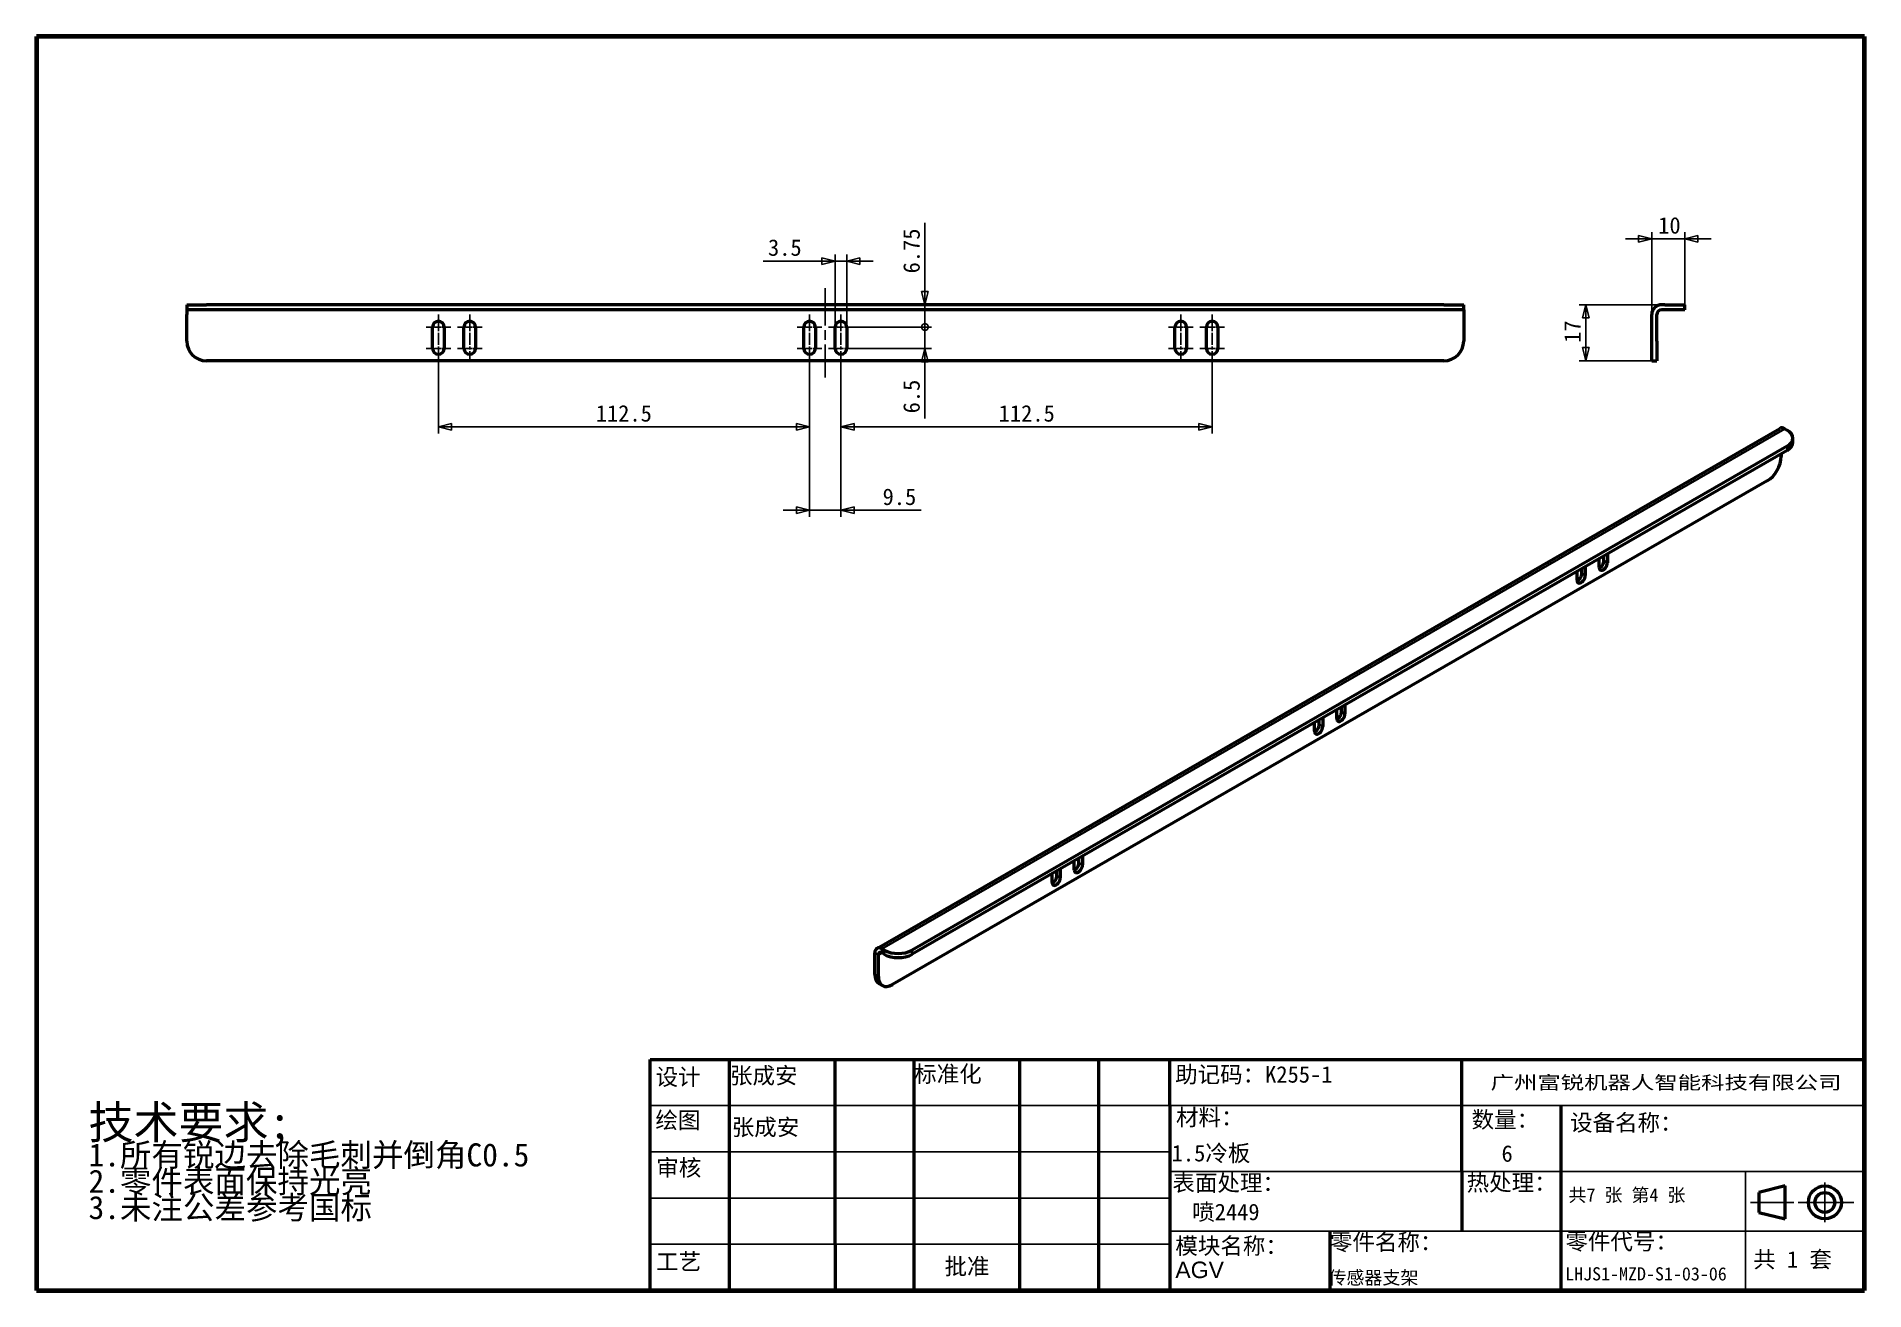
# Model space of a CAD drawing. Header units: millimetres. Extents: x 20 to 574, y 20 to 400.
import ezdxf
from ezdxf.enums import TextEntityAlignment as Align

# ---------------------------------------------------------------- set-up
doc = ezdxf.new("R2010")
doc.units = ezdxf.units.MM
doc.header["$LTSCALE"] = 2
doc.linetypes.add('CHAIN', pattern=[0.3543, 0.2362, -0.0295, 0.0591, -0.0295])
for name, color, linetype, lineweight in [('中心标记 (ISO)', 1, 'Continuous', 25), ('中心线 (ISO)', 1, 'Continuous', 25), ('可见 (ISO)', 7, 'Continuous', 50), ('可见窄的 (ISO)', 7, 'Continuous', 35), ('图框 (ISO)', 7, 'Continuous', 70), ('尺寸 (ISO)', 5, 'Continuous', 25), ('标题 (ISO)', 7, 'Continuous', 50), ('符号 (ISO)', 7, 'Continuous', 25)]:
    doc.layers.add(name, color=color, linetype=linetype, lineweight=lineweight)
doc.styles.add('文本样式126', font='', dxfattribs={"width": 1.3})
doc.styles.add('文本样式19', font='tahoma.ttf')
doc.styles.add('文本样式91', font='')
doc.styles.add('注释文本 (ISO)', font='')
doc.styles.get('文本样式126').set_extended_font_data('FangSong')
doc.styles.get('文本样式91').set_extended_font_data('FangSong')
doc.styles.get('注释文本 (ISO)').set_extended_font_data('FangSong')
doc.dimstyles.new('默认 (GB)', dxfattribs={"dimscale": 2, "dimtxt": 2.5, "dimasz": 2, "dimexe": 1, "dimexo": 0, "dimgap": 0.75, "dimtad": 1, "dimtoh": 1, "dimrnd": 1e-08, "dimdsep": 46, "dimtxsty": '注释文本 (ISO)', "dimblk": 'Filled-2', "dimcen": 0.09, "dimdle": 10, "dimclrd": 256, "dimclre": 256, "dimclrt": 256, "dimaunit": 1, "dimadec": 3, "dimazin": 2, "dimtfac": 0.52, "dimtmove": 0, "dimatfit": 3, "dimldrblk": 'Filled-1', "dimfxl": 0, "dimtolj": 1, "dimlwd": -1, "dimlwe": -1, "dimarcsym": 0})

# ---------------------------------------------------------------- blocks, each defined once
blk = doc.blocks.new('图框 A3-A4')
at = {"layer": '图框 (ISO)'}
for p, q in [((287, 200), (10, 200)), ((10, 200), (10, 10)), ((287, 10), (287, 200)), ((10, 10), (287, 10))]:
    blk.add_line(p, q, dxfattribs=at)
blk = doc.blocks.new('标题栏 GB1')
at = {"layer": '标题 (ISO)'}
for p, q in [((194.57, 65.23), (194.57, 72.23)), ((194.57, 72.23), (378.57, 72.23)), ((206.57, 65.23), (206.57, 72.23)), ((222.57, 65.23), (222.57, 72.23)), ((234.57, 65.23), (234.57, 72.23)), ((250.57, 65.23), (250.57, 72.23)), ((262.57, 65.23), (262.57, 72.23)), ((273.31, 65.23), (273.31, 72.23)), ((317.57, 65.23), (317.57, 72.23)), ((378.57, 72.23), (378.57, 65.23)), ((194.57, 37.23), (194.57, 65.23)), ((206.57, 37.23), (206.57, 65.23)), ((222.57, 44.23), (222.57, 65.23)), ((234.57, 37.23), (234.57, 65.23)), ((250.57, 37.23), (250.57, 65.23)), ((262.57, 37.23), (262.57, 65.23)), ((273.31, 65.23), (273.31, 37.23)), ((317.57, 55.23), (317.57, 65.23)), ((378.57, 65.23), (378.57, 37.23)), ((317.57, 55.23), (317.57, 46.23)), ((366.57, 53.06), (362.57, 52.06)), ((366.57, 48.06), (366.57, 53.06)), ((362.57, 52.06), (362.57, 49.06)), ((362.57, 49.06), (366.57, 48.06)), ((297.57, 46.23), (297.57, 37.23)), ((222.57, 44.23), (222.57, 37.23)), ((378.57, 37.23), (194.57, 37.23))]:
    blk.add_line(p, q, dxfattribs=at)
at = {"layer": '标题 (ISO)', "lineweight": 25}
for p, q in [((194.57, 65.23), (273.31, 65.23)), ((273.31, 65.23), (378.57, 65.23)), ((194.57, 58.23), (273.31, 58.23)), ((332.57, 55.23), (273.31, 55.23)), ((332.57, 55.23), (378.57, 55.23)), ((360.57, 55.23), (360.57, 46.23)), ((372.58, 53.56), (372.58, 47.56)), ((194.57, 51.23), (273.31, 51.23)), ((361.32, 50.56), (367.88, 50.56)), ((368.55, 50.56), (370.07, 50.56)), ((370.07, 50.56), (376.97, 50.56)), ((273.31, 46.23), (378.57, 46.23)), ((360.57, 46.23), (360.57, 37.23)), ((194.57, 44.23), (273.31, 44.23))]:
    blk.add_line(p, q, dxfattribs=at)
at = {"layer": '标题 (ISO)', "lineweight": 50}
blk.add_line((332.57, 65.23), (332.57, 37.23), dxfattribs=at)
at = {"layer": '标题 (ISO)'}
for radius in [2.5, 1.5]:
    blk.add_circle((372.57, 50.56), radius, dxfattribs=at)
at = {"layer": '标题 (ISO)', "style": '文本样式126', "width": 1.3}
blk.add_text('广州富锐机器人智能科技有限公司', height=2, dxfattribs=at).set_placement((348.5, 68.73), align=Align.MIDDLE_CENTER)
at = {"layer": '标题 (ISO)', "char_height": 2.5, "style": '注释文本 (ISO)'}
for s, insert, attachment_point in [('\\f仿宋|b0|i0;设计', (195.38, 70.83), 1), ('张成安', (206.66, 71.05), 1), ('\\f仿宋|b0|i0;标准化', (234.57, 71.28), 1), ('助记码：K255-1', (274.11, 71.21), 1), ('\\f仿宋|b0|i0;绘图', (195.35, 64.28), 1), ('\\f仿宋|b0|i0;材料：', (274.24, 64.72), 1), ('\\f仿宋|b0|i0;数量：', (319.04, 64.37), 1), ('张成安', (206.92, 63.22), 1), ('\\f仿宋|b0|i0;审核', (195.48, 57.07), 1), ('\\f仿宋|b0|i0;热处理：', (318.29, 54.82), 1), ('\\f仿宋|b0|i0;零件名称：', (297.57, 45.8), 1), ('\\f仿宋|b0|i0;零件代号：', (333.25, 45.9), 1), ('\\f仿宋|b0|i0;批准', (242.57, 40.73), 5)]:
    blk.add_mtext(s, dxfattribs=dict(at, insert=insert, attachment_point=attachment_point))
at = {"layer": '标题 (ISO)', "char_height": 2.5, "attachment_point": 1, "style": '注释文本 (ISO)'}
for s, insert, line_spacing_factor in [('设备名称：\\P', (333.96, 63.91), 0.856364), ('模块名称：\\P\\fArial|b0|i0;\\H2.5000;AGV', (274.14, 45.23), 0.872369)]:
    blk.add_mtext(s, dxfattribs=dict(at, insert=insert, line_spacing_factor=line_spacing_factor))
at = {"layer": '标题 (ISO)', "attachment_point": 1, "style": '注释文本 (ISO)'}
for s, insert, char_height, width in [('\\f仿宋|b0|i0;表面处理：', (273.7, 54.78), 2.5, 18.7135), ('\\f仿宋|b0|i0;\\H2.0000;共7 张 第4 张', (333.72, 52.69), 2, 27.2374), ('\\f仿宋|b0|i0;工艺', (195.45, 42.85), 2.5, 7.4854), ('  共 1 套', (358.32, 43.18), 2.5, 17.7919)]:
    blk.add_mtext(s, dxfattribs=dict(at, insert=insert, char_height=char_height, width=width))
at = {"layer": '标题 (ISO)'}
for tag, p, height, style in [('材料_001', (273.59, 56.78), 2.5, '注释文本 (ISO)'), ('零件代号_001', (297.34, 38.16), 2, '文本样式91'), ('描述_001', (333.22, 38.74), 2, '文本样式91')]:
    blk.add_attdef(tag, p, '', height=height, dxfattribs=dict(at, style=style))
at = {"layer": '标题 (ISO)', "style": '文本样式91'}
blk.add_attdef('热处理', text='', height=2, dxfattribs=at).set_placement((318.2, 50.63), align=Align.TOP_LEFT)
at = {"layer": '标题 (ISO)', "style": '文本样式19'}
for tag, p in [('工程核准人', (256.57, 40.73)), ('工程批准日期', (267.94, 40.73))]:
    blk.add_attdef(tag, text='', height=1, dxfattribs=at).set_placement(p, align=Align.MIDDLE_CENTER)
blk = doc.blocks.new('Filled-2')
at = {"color": 0}
for p, q in [((0, 0), (-1, 0.25)), ((-1, 0.25), (-1, -0.25)), ((-1, 0), (0, 0)), ((-1, -0.25), (0, 0))]:
    blk.add_line(p, q, dxfattribs=at)
at = {"color": 0, "flags": 128}
blk.add_lwpolyline([(-1, -0.25), (0, 0)], dxfattribs=at)
at = {"color": 0}
blk.add_solid([(-1, -0.25), (0, 0), (-1, 0.25), (-1, -0.25)], dxfattribs=at)
blk = doc.blocks.new('*D8')
at = {"layer": 'Defpoints', "color": 0}
for p in [(254.29, 301.72), (263.79, 301.72), (263.79, 256.44)]:
    blk.add_point(p, dxfattribs=at)
at = {"layer": '尺寸 (ISO)'}
for p, q in [((254.29, 301.72), (254.29, 254.44)), ((263.79, 301.72), (263.79, 254.44)), ((250.29, 256.44), (246.29, 256.44)), ((254.29, 256.44), (263.79, 256.44)), ((267.79, 256.44), (288.12, 256.44))]:
    blk.add_line(p, q, dxfattribs=at)
at = {"layer": '尺寸 (ISO)', "xscale": 4, "yscale": 4, "zscale": 4}
blk.add_blockref('Filled-2', (254.29, 256.44), dxfattribs=at)
at = {"layer": '尺寸 (ISO)', "xscale": 4, "yscale": 4, "zscale": 4, "rotation": 180}
blk.add_blockref('Filled-2', (263.79, 256.44), dxfattribs=at)
at = {"layer": '尺寸 (ISO)', "insert": (276.42, 263.03), "char_height": 5, "attachment_point": 1, "style": '注释文本 (ISO)'}
blk.add_mtext('\\A1;9.5', dxfattribs=at)
blk = doc.blocks.new('Filled-1')
at = {"color": 0}
for p, q in [((0, 0), (-1, 0.125)), ((-1, 0.125), (-1, -0.125)), ((-1, 0), (0, 0)), ((-1, -0.125), (0, 0))]:
    blk.add_line(p, q, dxfattribs=at)
at = {"color": 0, "flags": 128}
blk.add_lwpolyline([(-1, -0.125), (0, 0)], dxfattribs=at)
at = {"color": 0}
blk.add_solid([(-1, -0.125), (0, 0), (-1, 0.125), (-1, -0.125)], dxfattribs=at)
blk = doc.blocks.new('*D9')
at = {"layer": 'Defpoints', "color": 0}
for p in [(263.79, 301.72), (376.29, 301.72), (376.29, 281.72)]:
    blk.add_point(p, dxfattribs=at)
at = {"layer": '尺寸 (ISO)'}
for p, q in [((263.79, 301.72), (263.79, 279.72)), ((376.29, 301.72), (376.29, 279.72)), ((267.79, 281.72), (372.29, 281.72))]:
    blk.add_line(p, q, dxfattribs=at)
at = {"layer": '尺寸 (ISO)', "xscale": 4, "yscale": 4, "zscale": 4, "rotation": 180}
blk.add_blockref('Filled-2', (263.79, 281.72), dxfattribs=at)
at = {"layer": '尺寸 (ISO)', "xscale": 4, "yscale": 4, "zscale": 4}
blk.add_blockref('Filled-2', (376.29, 281.72), dxfattribs=at)
at = {"layer": '尺寸 (ISO)', "insert": (311.6, 288.31), "char_height": 5, "attachment_point": 1, "style": '注释文本 (ISO)'}
blk.add_mtext('\\A1;112.5', dxfattribs=at)
blk = doc.blocks.new('*D10')
at = {"layer": 'Defpoints', "color": 0}
for p in [(141.79, 305.47), (254.29, 305.47), (141.79, 281.72)]:
    blk.add_point(p, dxfattribs=at)
at = {"layer": '尺寸 (ISO)'}
for p, q in [((141.79, 305.47), (141.79, 279.72)), ((254.29, 305.47), (254.29, 279.72)), ((250.29, 281.72), (145.79, 281.72))]:
    blk.add_line(p, q, dxfattribs=at)
at = {"layer": '尺寸 (ISO)', "xscale": 4, "yscale": 4, "zscale": 4, "rotation": 180}
blk.add_blockref('Filled-2', (141.79, 281.72), dxfattribs=at)
at = {"layer": '尺寸 (ISO)', "xscale": 4, "yscale": 4, "zscale": 4}
blk.add_blockref('Filled-2', (254.29, 281.72), dxfattribs=at)
at = {"layer": '尺寸 (ISO)', "insert": (189.48, 288.31), "char_height": 5, "attachment_point": 1, "style": '注释文本 (ISO)'}
blk.add_mtext('\\A1;112.5', dxfattribs=at)
blk = doc.blocks.new('*D11')
at = {"layer": 'Defpoints', "color": 0}
for p in [(265.54, 331.97), (262.04, 311.97), (265.54, 311.97)]:
    blk.add_point(p, dxfattribs=at)
at = {"layer": '尺寸 (ISO)'}
for p, q in [((262.04, 311.97), (262.04, 333.97)), ((265.54, 311.97), (265.54, 333.97)), ((258.04, 331.97), (240.18, 331.97)), ((265.54, 331.97), (262.04, 331.97)), ((269.54, 331.97), (273.54, 331.97))]:
    blk.add_line(p, q, dxfattribs=at)
at = {"layer": '尺寸 (ISO)', "xscale": 4, "yscale": 4, "zscale": 4}
blk.add_blockref('Filled-2', (262.04, 331.97), dxfattribs=at)
at = {"layer": '尺寸 (ISO)', "xscale": 4, "yscale": 4, "zscale": 4, "rotation": 180}
blk.add_blockref('Filled-2', (265.54, 331.97), dxfattribs=at)
at = {"layer": '尺寸 (ISO)', "insert": (241.68, 338.56), "char_height": 5, "attachment_point": 1, "style": '注释文本 (ISO)'}
blk.add_mtext('\\A1;3.5', dxfattribs=at)
blk = doc.blocks.new('_DotSmall')
at = {"color": 0, "linetype": 'ByBlock', "const_width": 0.5}
blk.add_lwpolyline([(-0.0625, 0, 1), (0.0625, 0, 1)], format="xyb", close=True, dxfattribs=at)
blk = doc.blocks.new('*D12')
at = {"layer": 'Defpoints', "color": 0}
for p in [(265.54, 311.97), (289.26, 311.97), (265.54, 305.47)]:
    blk.add_point(p, dxfattribs=at)
at = {"layer": '尺寸 (ISO)'}
for p, q in [((289.26, 311.97), (289.26, 319.97)), ((265.54, 311.97), (291.26, 311.97)), ((289.26, 311.97), (289.26, 305.47)), ((265.54, 305.47), (291.26, 305.47)), ((289.26, 301.47), (289.26, 284.3))]:
    blk.add_line(p, q, dxfattribs=at)
at = {"layer": '尺寸 (ISO)', "xscale": 4, "yscale": 4, "zscale": 4}
for name, p, rotation in [('_DotSmall', (289.26, 311.97), 270), ('Filled-2', (289.26, 305.47), 90)]:
    blk.add_blockref(name, p, dxfattribs=dict(at, rotation=rotation))
at = {"layer": '尺寸 (ISO)', "insert": (282.67, 285.8), "char_height": 5, "attachment_point": 1, "rotation": 90, "style": '注释文本 (ISO)'}
blk.add_mtext('\\A1;6.5', dxfattribs=at)
blk = doc.blocks.new('*D14')
at = {"layer": 'Defpoints', "color": 0}
for p in [(289.26, 318.72), (446.54, 318.72), (265.54, 311.97)]:
    blk.add_point(p, dxfattribs=at)
at = {"layer": '尺寸 (ISO)'}
for p, q in [((289.26, 322.72), (289.26, 343.55)), ((289.26, 311.97), (289.26, 318.72)), ((265.54, 311.97), (291.26, 311.97)), ((289.26, 311.97), (289.26, 307.97))]:
    blk.add_line(p, q, dxfattribs=at)
at = {"layer": '尺寸 (ISO)', "xscale": 4, "yscale": 4, "zscale": 4}
for name, p, rotation in [('Filled-2', (289.26, 318.72), 270), ('_DotSmall', (289.26, 311.97), 90)]:
    blk.add_blockref(name, p, dxfattribs=dict(at, rotation=rotation))
at = {"layer": '尺寸 (ISO)', "insert": (282.67, 328.22), "char_height": 5, "attachment_point": 1, "rotation": 90, "style": '注释文本 (ISO)'}
blk.add_mtext('\\A1;6.75', dxfattribs=at)
blk = doc.blocks.new('*D15')
at = {"layer": 'Defpoints', "color": 0}
for p in [(519.55, 338.72), (519.55, 318.72), (509.55, 315.72)]:
    blk.add_point(p, dxfattribs=at)
at = {"layer": '尺寸 (ISO)'}
for p, q in [((505.55, 338.72), (501.55, 338.72)), ((509.55, 315.72), (509.55, 340.72)), ((509.55, 338.72), (519.55, 338.72)), ((519.55, 318.72), (519.55, 340.72)), ((523.55, 338.72), (527.55, 338.72))]:
    blk.add_line(p, q, dxfattribs=at)
at = {"layer": '尺寸 (ISO)', "xscale": 4, "yscale": 4, "zscale": 4}
blk.add_blockref('Filled-2', (509.55, 338.72), dxfattribs=at)
at = {"layer": '尺寸 (ISO)', "xscale": 4, "yscale": 4, "zscale": 4, "rotation": 180}
blk.add_blockref('Filled-2', (519.55, 338.72), dxfattribs=at)
at = {"layer": '尺寸 (ISO)', "insert": (511.49, 345.28), "char_height": 5, "attachment_point": 1, "style": '注释文本 (ISO)'}
blk.add_mtext('\\A1;10', dxfattribs=at)
blk = doc.blocks.new('*D16')
at = {"layer": 'Defpoints', "color": 0}
for p in [(513.55, 318.72), (489.55, 301.72), (509.55, 301.72)]:
    blk.add_point(p, dxfattribs=at)
at = {"layer": '尺寸 (ISO)'}
for p, q in [((513.55, 318.72), (487.55, 318.72)), ((489.55, 314.72), (489.55, 305.72)), ((509.55, 301.72), (487.55, 301.72))]:
    blk.add_line(p, q, dxfattribs=at)
at = {"layer": '尺寸 (ISO)', "xscale": 4, "yscale": 4, "zscale": 4}
for p, rotation in [((489.55, 318.72), 90), ((489.55, 301.72), 270)]:
    blk.add_blockref('Filled-2', p, dxfattribs=dict(at, rotation=rotation))
at = {"layer": '尺寸 (ISO)', "insert": (482.99, 307.17), "char_height": 5, "attachment_point": 1, "rotation": 90, "style": '注释文本 (ISO)'}
blk.add_mtext('\\A1;17', dxfattribs=at)
blk = doc.blocks.new('加工')
at = {"layer": '符号 (ISO)', "insert": (-36.68, 11.05), "char_height": 2.5, "width": 80.4946, "attachment_point": 1, "line_spacing_factor": 0.683636, "style": '注释文本 (ISO)'}
blk.add_mtext('{\\H2x;技术要求;\\P\\H0.7x;1.所有锐边去除毛刺并倒角C0.5\\H2.125x; \\H0.47059x;\\P2.零件表面保持光亮\\H1.8404x; \\H0.54337x;\\P3.未注公差参考国标\\H1.8095x; }', dxfattribs=at)

msp = doc.modelspace()

# ---------------------------------------------------------------- linework, layer by layer
at = {"layer": '中心标记 (ISO)', "linetype": 'CHAIN', "ltscale": 4.166928}
for p, q in [((145.541, 311.973), (138.041, 311.973)), ((155.041, 311.973), (147.541, 311.973)), ((258.041, 311.973), (250.541, 311.973)), ((267.541, 311.973), (260.041, 311.973)), ((370.541, 311.973), (363.041, 311.973)), ((380.041, 311.973), (372.541, 311.973)), ((145.541, 305.473), (138.041, 305.473)), ((155.041, 305.473), (147.541, 305.473)), ((258.041, 305.473), (250.541, 305.473)), ((267.541, 305.473), (260.041, 305.473)), ((370.541, 305.473), (363.041, 305.473)), ((380.041, 305.473), (372.541, 305.473))]:
    msp.add_line(p, q, dxfattribs=at)
at = {"layer": '中心线 (ISO)', "linetype": 'CHAIN', "ltscale": 23.990969}
msp.add_line((259.041, 323.723), (259.041, 296.723), dxfattribs=at)
at = {"layer": '中心线 (ISO)', "linetype": 'CHAIN', "ltscale": 7.778352}
for p, q in [((141.791, 315.723), (141.791, 301.723)), ((151.291, 315.723), (151.291, 301.723)), ((254.291, 315.723), (254.291, 301.723)), ((263.791, 315.723), (263.791, 301.723)), ((366.791, 315.723), (366.791, 301.723)), ((376.291, 315.723), (376.291, 301.723))]:
    msp.add_line(p, q, dxfattribs=at)
at = {"layer": '可见 (ISO)'}
for p, q in [((65.541, 318.723), (71.541, 318.723)), ((65.541, 318.723), (65.541, 317.223)), ((71.541, 317.223), (65.541, 317.223)), ((65.541, 317.223), (65.541, 315.723)), ((446.541, 318.723), (71.541, 318.723)), ((446.541, 317.223), (71.541, 317.223)), ((446.541, 318.723), (452.541, 318.723)), ((452.541, 317.223), (446.541, 317.223)), ((452.541, 317.223), (452.541, 318.723)), ((452.541, 317.223), (452.541, 315.723)), ((513.548, 318.723), (512.548, 318.723)), ((513.548, 317.223), (512.548, 317.223)), ((513.548, 318.723), (519.548, 318.723)), ((519.548, 317.223), (513.548, 317.223)), ((519.548, 317.223), (519.548, 318.723)), ((65.541, 307.723), (65.541, 315.723)), ((140.041, 305.473), (140.041, 311.973)), ((143.541, 311.973), (143.541, 305.473)), ((149.541, 305.473), (149.541, 311.973)), ((153.041, 311.973), (153.041, 305.473)), ((252.541, 305.473), (252.541, 311.973)), ((256.041, 311.973), (256.041, 305.473)), ((262.041, 305.473), (262.041, 311.973)), ((265.541, 311.973), (265.541, 305.473)), ((365.041, 305.473), (365.041, 311.973)), ((368.541, 311.973), (368.541, 305.473)), ((374.541, 305.473), (374.541, 311.973)), ((378.041, 311.973), (378.041, 305.473)), ((452.541, 315.723), (452.541, 307.723)), ((509.548, 307.723), (509.548, 315.723)), ((511.048, 307.723), (511.048, 315.723)), ((509.548, 301.723), (509.548, 307.723)), ((511.048, 307.723), (511.048, 301.723)), ((446.541, 301.723), (71.541, 301.723)), ((509.548, 301.723), (511.048, 301.723)), ((274.697, 123.677), (548.347, 281.262)), ((549.844, 281.115), (550.551, 280.708)), ((552.309, 277.038), (552.309, 278.265)), ((550.551, 275.822), (285.386, 123.123)), ((550.551, 274.595), (285.386, 121.897)), ((548.783, 273.577), (548.783, 272.733)), ((544.541, 265.384), (279.376, 112.686)), ((488.326, 237.3), (488.326, 238.762)), ((489.386, 239.373), (489.386, 236.689)), ((493.629, 239.132), (493.629, 241.816)), ((495.043, 241.168), (495.043, 242.63)), ((496.104, 243.241), (496.104, 240.557)), ((486.912, 235.264), (486.912, 237.948)), ((414.08, 193.323), (414.08, 196.006)), ((415.494, 195.359), (415.494, 196.821)), ((416.554, 197.432), (416.554, 194.748)), ((407.362, 189.454), (407.362, 192.138)), ((408.776, 191.49), (408.776, 192.952)), ((409.837, 193.563), (409.837, 190.879)), ((334.53, 147.513), (334.53, 150.197)), ((335.944, 149.549), (335.944, 151.011)), ((337.005, 151.622), (337.005, 148.938)), ((327.813, 143.645), (327.813, 146.329)), ((329.227, 145.681), (329.227, 147.143)), ((330.287, 147.754), (330.287, 145.07)), ((274.072, 115.759), (274.072, 122.299)), ((276.901, 123.123), (276.194, 123.53)), ((276.901, 121.897), (276.194, 122.304)), ((275.133, 115.148), (275.133, 121.688)), ((275.321, 113.003), (276.382, 112.392))]:
    msp.add_line(p, q, dxfattribs=at)
for centre, radius, start, end in [((512.548, 315.723), 3, 90, 180), ((512.548, 315.723), 1.5, 90, 180), ((141.791, 311.973), 1.75, 0, 180), ((151.291, 311.973), 1.75, 0, 180), ((254.291, 311.973), 1.75, 0, 180), ((263.791, 311.973), 1.75, 0, 180), ((366.791, 311.973), 1.75, 0, 180), ((376.291, 311.973), 1.75, 0, 180), ((71.541, 307.723), 6, 180, 270), ((141.791, 305.473), 1.75, 180, 0), ((151.291, 305.473), 1.75, 180, 0), ((254.291, 305.473), 1.75, 180, 0), ((263.791, 305.473), 1.75, 180, 0), ((366.791, 305.473), 1.75, 180, 0), ((376.291, 305.473), 1.75, 180, 0), ((446.541, 307.723), 6, 270, 0)]:
    msp.add_arc(centre, radius, start, end, dxfattribs=at)
for centre, major_axis, ratio, start_param, end_param in [((549.844, 278.662), (-1.497, 2.6), 0.5780931, 5.4997209, 6.2831853), ((546.309, 278.265), (6, 0), 0.5758617, 5.4977871, 7.0685835), ((546.309, 277.038), (6, 0), 0.5758617, 5.4977871, 6.2831853), ((544.541, 270.29), (-2.994, -5.2), 0.5780931, 0.7834645, 2.3542608), ((494.866, 239.845), (-0.873, -1.517), 0.5780931, 5.4958534, 8.6374461), ((493.806, 240.455), (0.873, 1.517), 0.5780931, 3.7912617, 5.4958534), ((488.149, 235.976), (-0.873, -1.517), 0.5780931, 5.4958534, 8.6374461), ((487.088, 236.587), (0.873, 1.517), 0.5780931, 3.7912617, 5.4958534), ((415.317, 194.035), (-0.873, -1.517), 0.5780931, 5.4958534, 8.6374461), ((414.256, 194.646), (0.873, 1.517), 0.5780931, 3.7912617, 5.4958534), ((408.599, 190.167), (-0.873, -1.517), 0.5780931, 5.4958534, 8.6374461), ((407.539, 190.778), (0.873, 1.517), 0.5780931, 3.7912617, 5.4958534), ((329.05, 144.357), (-0.873, -1.517), 0.5780931, 5.4958534, 8.6374461), ((327.989, 144.968), (0.873, 1.517), 0.5780931, 3.7912617, 5.4958534), ((335.767, 148.226), (-0.873, -1.517), 0.5780931, 5.4958534, 8.6374461), ((334.707, 148.836), (0.873, 1.517), 0.5780931, 3.7912617, 5.4958534), ((276.194, 121.078), (-1.497, 2.6), 0.5780931, 5.4997209, 7.0705172), ((276.194, 121.078), (-0.749, 1.3), 0.5780931, 5.4997209, 7.0705172), ((281.143, 125.566), (-6, 0), 0.5758617, 0.7853982, 2.3561945), ((281.143, 124.34), (6, 0), 0.5758617, 3.9269908, 5.4977871), ((278.315, 118.202), (-2.994, -5.2), 0.5780931, 5.4958534, 6.2831853), ((279.376, 117.591), (-2.994, -5.2), 0.5780931, 5.4958534, 7.0666498)]:
    msp.add_ellipse(centre, major_axis=major_axis, ratio=ratio, start_param=start_param, end_param=end_param, dxfattribs=at)
at = {"layer": '可见窄的 (ISO)'}
for p, q in [((549.844, 281.115), (276.194, 123.53)), ((550.551, 275.822), (550.551, 274.595)), ((495.043, 241.168), (496.104, 240.557)), ((488.326, 237.3), (489.386, 236.689)), ((415.494, 195.359), (416.554, 194.748)), ((408.776, 191.49), (409.837, 190.879)), ((329.227, 145.681), (330.287, 145.07)), ((335.944, 149.549), (337.005, 148.938)), ((275.133, 121.688), (274.072, 122.299)), ((276.198, 122.302), (275.133, 121.688)), ((276.194, 123.53), (276.194, 122.304)), ((276.901, 123.123), (276.901, 121.897)), ((285.386, 121.897), (285.386, 123.123)), ((275.133, 115.148), (274.072, 115.759))]:
    msp.add_line(p, q, dxfattribs=at)

# ---------------------------------------------------------------- block references
at = {"xscale": 2, "yscale": 2, "zscale": 2}
for name, p in [('图框 A3-A4', (0, 0)), ('加工', (109.113, 53.872))]:
    msp.add_blockref(name, p, dxfattribs=at)
msp.add_blockref('标题栏 GB1', (-183.142, -54.45), dxfattribs=at).add_auto_attribs({'零件代号_001': '传感器支架', '描述_001': 'LHJS1-MZD-S1-03-06', '材料_001': '1.5冷板'})

# ---------------------------------------------------------------- texts
at = {"layer": '符号 (ISO)', "insert": (464, 64), "char_height": 5, "attachment_point": 1, "style": '注释文本 (ISO)'}
msp.add_mtext('{6}', dxfattribs=at)
at = {"layer": '符号 (ISO)', "insert": (370.252, 46.28), "char_height": 5, "width": 22.45614, "attachment_point": 1, "style": '注释文本 (ISO)'}
msp.add_mtext('{喷2449}', dxfattribs=at)

# ---------------------------------------------------------------- dimensions: what is measured, and where the dimension line sits
at = {"layer": '尺寸 (ISO)'}
for base, p1, p2, angle, override, picture, middle in [((289.259, 318.723), (265.541, 311.973), (446.541, 318.723), 90, {"dimtoh": 0, "dimdec": 2, "dimblk1": 'DotSmall', "dimblk2": 'Filled-2', "dimsah": 1, "dimdle": 0, "dimse2": 1, "dimtp": 0, "dimtm": 0, "dimtdec": 2, "dimtofl": 1, "dimatfit": 1}, '*D14', (289.259, 335.137)), ((289.259, 311.973), (265.541, 305.473), (265.541, 311.973), 90, {"dimtoh": 0, "dimdec": 2, "dimblk1": 'Filled-2', "dimblk2": 'DotSmall', "dimsah": 1, "dimdle": 0, "dimtp": 0, "dimtm": 0, "dimtdec": 2, "dimtofl": 1, "dimatfit": 1}, '*D12', (289.259, 290.887)), ((489.548, 301.723), (513.548, 318.723), (509.548, 301.723), 90, {"dimtoh": 0, "dimdec": 2, "dimtp": 0, "dimtm": 0, "dimtdec": 2, "dimtofl": 0, "dimatfit": 1}, '*D16', (489.548, 310.203)), ((141.791, 281.723), (254.291, 305.473), (141.791, 305.473), 180, {"dimtoh": 0, "dimdec": 2, "dimtp": 0, "dimtm": 0, "dimtdec": 2, "dimtofl": 0, "dimatfit": 1}, '*D10', (197.981, 281.723)), ((263.791, 256.443), (254.291, 301.723), (263.791, 301.723), 180, {"dimtoh": 0, "dimdec": 2, "dimtp": 0, "dimtm": 0, "dimtdec": 2, "dimtofl": 1, "dimatfit": 1}, '*D8', (281.524, 256.443)), ((376.291, 281.723), (263.791, 301.723), (376.291, 301.723), 180, {"dimtoh": 0, "dimdec": 2, "dimtp": 0, "dimtm": 0, "dimtdec": 2, "dimtofl": 0, "dimatfit": 1}, '*D9', (320.101, 281.723))]:
    dim = msp.add_linear_dim(base=base, p1=p1, p2=p2, angle=angle, dimstyle='默认 (GB)', override=override, dxfattribs=at)
    dim.commit()
    dim.dimension.update_dxf_attribs({"geometry": picture, "text_midpoint": middle, "dimtype": 160})
for base, p1, p2, picture, middle in [((519.548, 338.723), (509.548, 315.723), (519.548, 318.723), '*D15', (514.548, 338.723)), ((265.541, 331.973), (262.041, 311.973), (265.541, 311.973), '*D11', (246.728, 331.973))]:
    dim = msp.add_linear_dim(base=base, p1=p1, p2=p2, dimstyle='默认 (GB)', override={"dimtoh": 0, "dimdec": 2, "dimtp": 0, "dimtm": 0, "dimtdec": 2, "dimtofl": 1, "dimatfit": 1}, dxfattribs=at)
    dim.commit()
    dim.dimension.update_dxf_attribs({"geometry": picture, "text_midpoint": middle, "dimtype": 160})

doc.saveas('drawing.dxf')
